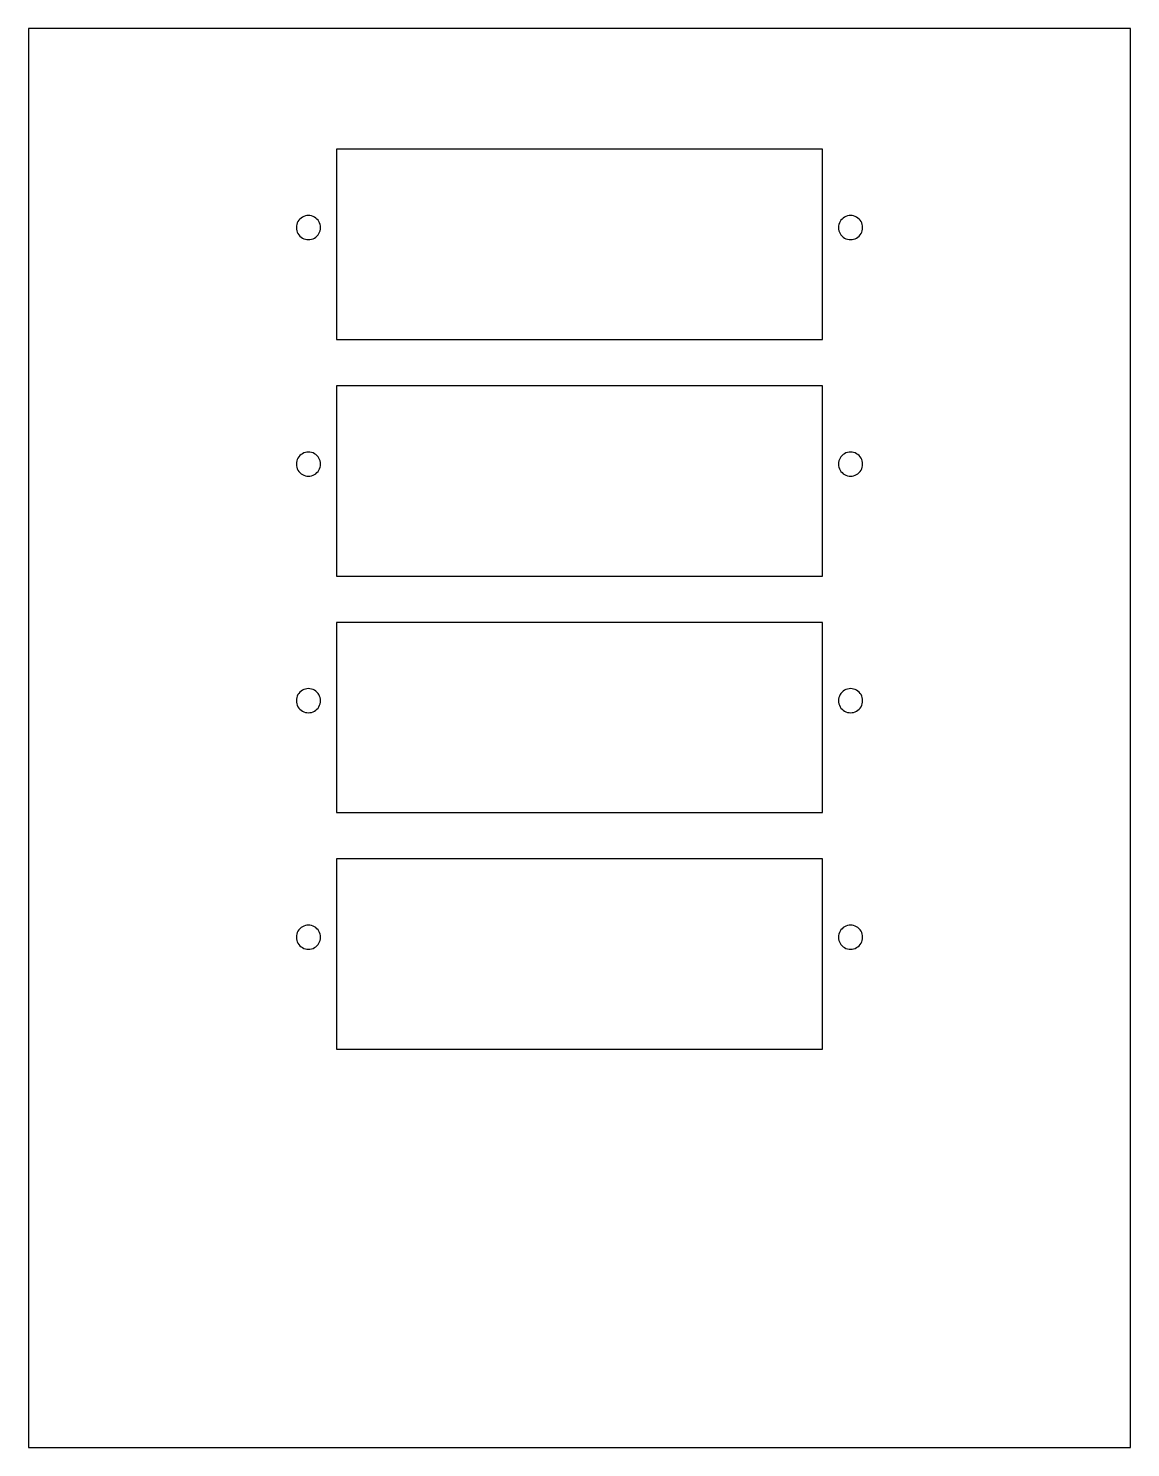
# Model space of a CAD drawing. Extents: x 4 to 237, y 4 to 304.
import ezdxf

# ---------------------------------------------------------------- set-up
doc = ezdxf.new("R2010")
doc.units = 0
doc.layers.get('0').update_dxf_attribs({"linetype": 'CONTINUOUS'})

msp = doc.modelspace()

# ---------------------------------------------------------------- linework, layer by layer
at = {"color": 1}
for points in [[(4.286578, 304.418248), (4.286578, 4.418247), (237.286578, 4.418247), (237.286578, 304.418248)], [(66.036579, 262.308249)], [(180.636579, 262.308249)], [(66.036579, 212.308248)], [(180.636579, 212.308248)], [(66.036579, 162.308248)], [(180.636579, 162.308248)], [(66.036579, 112.308247)], [(180.636579, 112.308247)]]:
    msp.add_lwpolyline(points, close=True, dxfattribs=at)
for points in [[(69.386577, 278.858248), (69.386577, 238.658248)], [(172.186579, 278.858248), (69.386577, 278.858248)], [(172.186579, 238.658248), (172.186579, 278.858248)], [(69.386577, 238.658248), (172.186579, 238.658248)], [(69.386577, 228.858248), (69.386577, 188.658247)], [(172.186579, 228.858248), (69.386577, 228.858248)], [(172.186579, 188.658247), (172.186579, 228.858248)], [(69.386577, 188.658247), (172.186579, 188.658247)], [(69.386577, 178.858247), (69.386577, 138.658247)], [(172.186579, 178.858247), (69.386577, 178.858247)], [(172.186579, 138.658247), (172.186579, 178.858247)], [(69.386577, 138.658247), (172.186579, 138.658247)], [(69.386577, 128.858247), (69.386577, 88.658249)], [(172.186579, 128.858247), (69.386577, 128.858247)], [(172.186579, 88.658249), (172.186579, 128.858247)], [(69.386577, 88.658249), (172.186579, 88.658249)]]:
    msp.add_lwpolyline(points, dxfattribs=at)
for points in [[(62.211342, 264.517298), (61.422249, 264.061602), (60.936286, 263.219472), (60.936579, 262.308249)], [(64.761816, 264.517298), (63.972723, 264.972994), (63.000435, 264.972994), (62.211342, 264.517298)], [(66.036579, 262.308249), (66.036872, 263.219472), (65.550909, 264.061602), (64.761816, 264.517298)], [(176.811579, 264.516614), (176.022607, 264.0611), (175.536579, 263.219276), (175.53658, 262.308249)], [(179.36158, 264.516614), (178.572607, 264.972127), (177.600552, 264.972127), (176.811579, 264.516614)], [(180.636579, 262.308249), (180.63658, 263.219276), (180.150552, 264.0611), (179.36158, 264.516614)], [(60.936579, 262.308249), (60.936286, 261.397026), (61.422249, 260.554896), (62.211342, 260.099199)], [(64.761816, 260.099199), (65.550909, 260.554896), (66.036872, 261.397026), (66.036579, 262.308249)], [(175.53658, 262.308249), (175.53658, 261.397222), (176.022607, 260.555398), (176.81158, 260.099884)], [(179.361579, 260.099884), (180.150552, 260.555398), (180.636579, 261.397222), (180.636579, 262.308249)], [(62.211342, 260.099199), (63.000435, 259.643503), (63.972723, 259.643503), (64.761816, 260.099199)], [(176.81158, 260.099884), (177.600552, 259.64437), (178.572607, 259.64437), (179.361579, 260.099884)], [(62.211342, 214.517298), (61.422249, 214.061601), (60.936286, 213.219471), (60.936579, 212.308248)], [(64.761816, 214.517298), (63.972723, 214.972994), (63.000435, 214.972994), (62.211342, 214.517298)], [(66.036579, 212.308248), (66.036872, 213.219471), (65.550909, 214.061601), (64.761816, 214.517298)], [(176.811579, 214.516613), (176.022607, 214.061099), (175.536579, 213.219275), (175.53658, 212.308248)], [(179.36158, 214.516613), (178.572607, 214.972127), (177.600552, 214.972127), (176.811579, 214.516613)], [(180.636579, 212.308248), (180.63658, 213.219275), (180.150552, 214.061099), (179.36158, 214.516613)], [(60.936579, 212.308248), (60.936286, 211.397025), (61.422249, 210.554895), (62.211342, 210.099199)], [(62.211342, 210.099199), (63.000435, 209.643503), (63.972723, 209.643503), (64.761816, 210.099199)], [(64.761816, 210.099199), (65.550909, 210.554895), (66.036872, 211.397025), (66.036579, 212.308248)], [(175.53658, 212.308248), (175.53658, 211.397221), (176.022607, 210.555397), (176.81158, 210.099883)], [(176.81158, 210.099883), (177.600552, 209.64437), (178.572607, 209.64437), (179.361579, 210.099883)], [(179.361579, 210.099883), (180.150552, 210.555397), (180.636579, 211.397221), (180.636579, 212.308248)], [(62.211342, 164.517297), (61.422249, 164.061601), (60.936286, 163.219471), (60.936579, 162.308248)], [(60.936579, 162.308248), (60.936286, 161.397025), (61.422249, 160.554895), (62.211342, 160.099198)], [(64.761816, 164.517297), (63.972723, 164.972993), (63.000435, 164.972993), (62.211342, 164.517297)], [(66.036579, 162.308248), (66.036872, 163.219471), (65.550909, 164.061601), (64.761816, 164.517297)], [(64.761816, 160.099198), (65.550909, 160.554895), (66.036872, 161.397025), (66.036579, 162.308248)], [(176.811579, 164.516613), (176.022607, 164.061099), (175.536579, 163.219275), (175.53658, 162.308248)], [(175.53658, 162.308248), (175.53658, 161.39722), (176.022607, 160.555397), (176.81158, 160.099883)], [(179.36158, 164.516613), (178.572607, 164.972126), (177.600552, 164.972126), (176.811579, 164.516613)], [(179.361579, 160.099883), (180.150552, 160.555397), (180.636579, 161.39722), (180.636579, 162.308248)], [(180.636579, 162.308248), (180.63658, 163.219275), (180.150552, 164.061099), (179.36158, 164.516613)], [(62.211342, 160.099198), (63.000435, 159.643502), (63.972723, 159.643502), (64.761816, 160.099198)], [(176.81158, 160.099883), (177.600552, 159.644369), (178.572607, 159.644369), (179.361579, 160.099883)], [(62.211342, 114.517296), (61.422249, 114.0616), (60.936286, 113.21947), (60.936579, 112.308247)], [(64.761816, 114.517296), (63.972723, 114.972993), (63.000435, 114.972993), (62.211342, 114.517296)], [(66.036579, 112.308247), (66.036872, 113.21947), (65.550909, 114.0616), (64.761816, 114.517296)], [(176.811579, 114.516612), (176.022607, 114.061098), (175.536579, 113.219274), (175.53658, 112.308247)], [(179.36158, 114.516612), (178.572607, 114.972126), (177.600552, 114.972126), (176.811579, 114.516612)], [(180.636579, 112.308247), (180.63658, 113.219274), (180.150552, 114.061098), (179.36158, 114.516612)], [(60.936579, 112.308247), (60.936286, 111.397024), (61.422249, 110.554894), (62.211342, 110.099198)], [(64.761816, 110.099198), (65.550909, 110.554894), (66.036872, 111.397024), (66.036579, 112.308247)], [(175.53658, 112.308247), (175.53658, 111.39722), (176.022607, 110.555396), (176.81158, 110.099882)], [(179.361579, 110.099882), (180.150552, 110.555396), (180.636579, 111.39722), (180.636579, 112.308247)], [(62.211342, 110.099198), (63.000435, 109.643502), (63.972723, 109.643502), (64.761816, 110.099198)], [(176.81158, 110.099882), (177.600552, 109.644369), (178.572607, 109.644369), (179.361579, 110.099882)]]:
    msp.add_open_spline(points, degree=3, dxfattribs=at)

doc.saveas('drawing.dxf')
